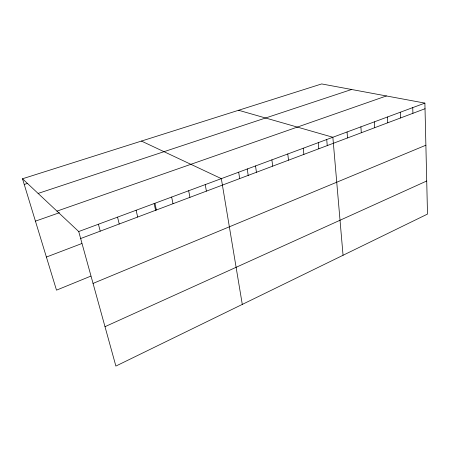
<?xml version="1.0" encoding="UTF-8"?>
<svg xmlns="http://www.w3.org/2000/svg" width="450" height="450" viewBox="0 0 450 450"><rect width="100%" height="100%" fill="white"/><g stroke="black" fill="none" stroke-linecap="round" stroke-linejoin="round"><path stroke-width="0.67" d="M104.996 326.683L426.724 180.99M93.043 283.416L425.88 145.209M90.844 276.114L56.503 290.154L22.5 178.774L321.666 83.931L424.89 103.106L427.5 214.082L115.881 366.069L78.716 231.547L22.5 178.774M46.395 257.046L81.838 243.534M80.646 238.539L425.025 108.737M78.716 231.547L424.89 103.106M35.438 221.147L59.462 212.704M56.964 211.129L386.409 95.957M38.109 193.427L351.585 89.488M24.232 184.444L27.568 183.375M238.579 110.272L332.854 137.256L343.052 255.274M141.429 141.069L221.327 178.633L242.291 304.414M98.421 224.235L100.226 231.159M117.546 217.136L119.228 223.993M136.108 210.251L137.678 217.041M154.136 203.563L155.593 210.285M154.929 203.361L156.381 210.054M171.647 197.066L173.008 203.726M188.674 190.749L189.934 197.347M205.228 184.607L206.393 191.143M238.686 172.192L239.67 178.599M247.224 168.851L248.243 175.748M255.532 165.943L256.427 172.282M271.89 159.874L272.706 166.146M287.781 153.979L288.517 160.189M303.227 148.247L303.885 154.395M318.246 142.678L318.836 148.759M326.717 139.59L327.274 145.755M347.062 131.985L347.518 137.947M360.9 126.849L361.294 132.756M374.372 121.854L374.709 127.699M387.489 116.983L387.771 122.777M400.275 112.241L400.506 117.979M412.74 107.617L412.92 113.299"/></g></svg>
